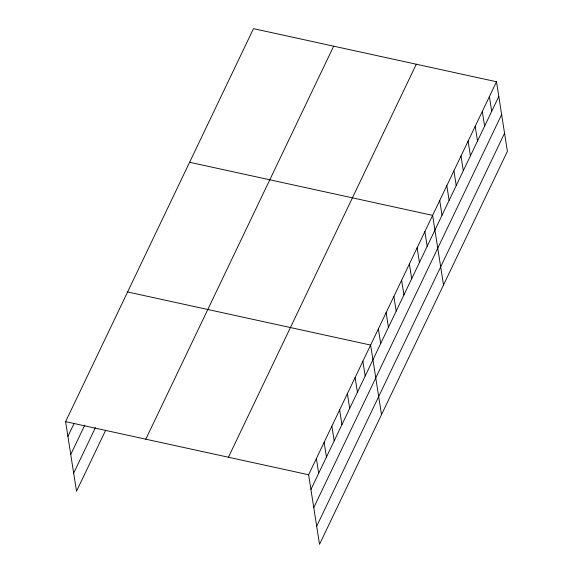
<?xml version="1.0" encoding="UTF-8"?>
<svg xmlns="http://www.w3.org/2000/svg" width="573" height="573" viewBox="0 0 573 573"><rect width="100%" height="100%" fill="white"/><g stroke="black" fill="none" stroke-linecap="round" stroke-linejoin="round"><path stroke-width="0.86" d="M105.654 430.273L76.503 491.254L65.601 421.671L253.481 28.65L496.497 81.746L507.399 151.329L319.519 544.35L308.625 474.759L496.497 81.746M67.908 436.39L74.182 423.268M70.744 454.496L84.768 425.159M73.666 473.155L95.44 427.601M145.8 439.19L333.672 46.169M228.426 457.24L416.299 64.219M310.931 489.485L498.804 96.465M313.768 507.592L501.64 114.571M316.683 526.243L504.562 133.222M189.599 162.274L432.622 215.369L443.516 284.96M127.6 291.972L370.624 345.068L381.518 414.651M65.601 421.671L308.625 474.759M489.399 96.586L491.706 111.312M482.301 111.434L484.608 126.16M475.203 126.282L477.51 141.008M468.105 141.13L470.412 155.856M461.014 155.978L463.313 170.704M453.916 170.826L456.223 185.552M446.818 185.673L449.125 200.4M439.72 200.521L442.027 215.247M424.872 231.578L427.179 246.304M417.123 247.794L419.429 262.513M409.373 264.003L411.679 278.729M401.623 280.218L403.929 294.937M393.873 296.427L396.179 311.153M386.123 312.643L388.43 327.362M378.373 328.852L380.68 343.578M362.874 361.276L365.18 376.003M355.124 377.485L357.43 392.211M347.374 393.701L349.68 408.427M339.624 409.91L341.931 424.636M331.874 426.126L334.181 440.845M324.125 442.335L326.431 457.061M316.375 458.55L318.681 473.269"/></g></svg>
